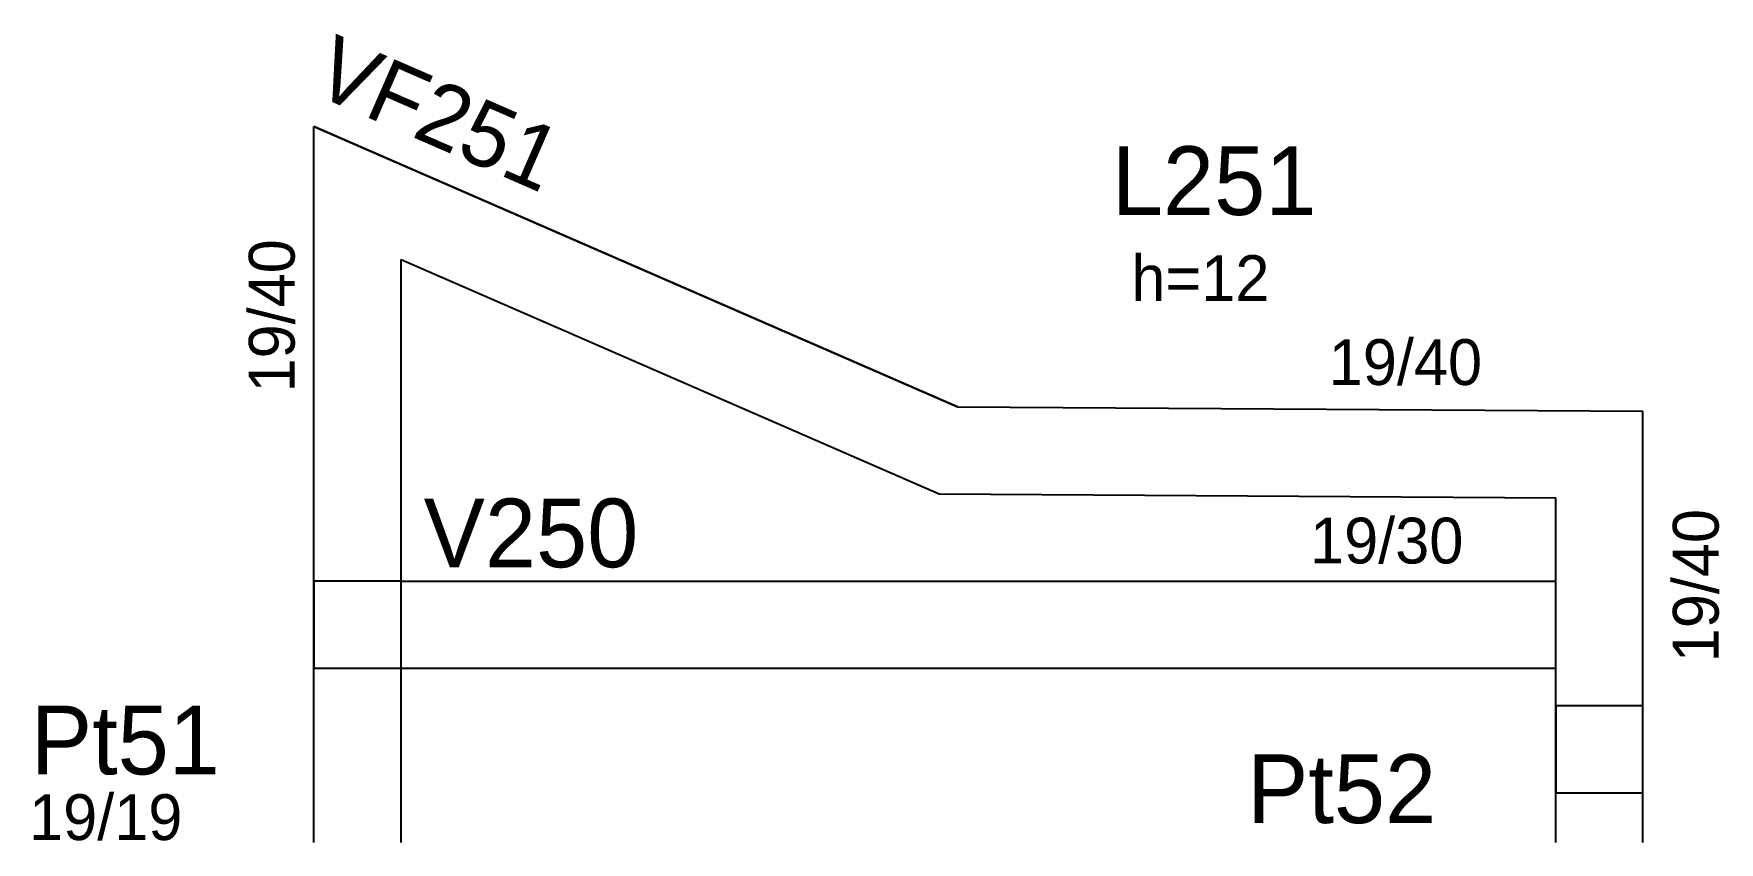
# Model space of a CAD drawing. Header units: metres. Extents: x 3108 to 3476, y 3119 to 3295.
import ezdxf

# ---------------------------------------------------------------- set-up
doc = ezdxf.new("R2010")
doc.units = ezdxf.units.M
for name, color, linetype in [('3', 7, 'Continuous'), ('4', 7, 'Continuous'), ('7', 7, 'Continuous')]:
    doc.layers.add(name, color=color, linetype=linetype)

msp = doc.modelspace()

# ---------------------------------------------------------------- linework, layer by layer
at = {"layer": '3', "color": 3, "lineweight": 25}
for p, q in [((3168.86, 3118.57), (3168.86, 3274.91)), ((3187.86, 3118.57), (3187.86, 3245.89)), ((3187.86, 3245.89), (3305.25, 3194.68)), ((3309.27, 3213.66), (3458.86, 3212.72)), ((3458.86, 3118.57), (3458.86, 3212.72)), ((3305.25, 3194.68), (3439.86, 3193.84)), ((3187.86, 3175.58), (3439.86, 3175.58)), ((3187.86, 3156.58), (3439.86, 3156.58))]:
    msp.add_line(p, q, dxfattribs=at)
for points in [[(3168.86, 3274.91), (3309.27, 3213.66)], [(3309.27, 3213.66), (3168.86, 3274.91)], [(3439.86, 3156.69), (3439.86, 3193.84)], [(3439.86, 3118.57), (3439.86, 3156.69)]]:
    msp.add_lwpolyline(points, dxfattribs=at)
at = {"layer": '7', "color": 7, "lineweight": 25}
for points in [[(3187.86, 3175.58), (3168.86, 3175.58)], [(3168.86, 3175.58), (3168.86, 3156.58)], [(3187.86, 3156.58), (3187.86, 3175.58)], [(3168.86, 3156.58), (3187.86, 3156.58)], [(3458.86, 3148.4), (3439.86, 3148.4)], [(3439.86, 3148.4), (3439.86, 3129.4)], [(3458.86, 3129.4), (3458.86, 3148.4)], [(3439.86, 3129.4), (3458.86, 3129.4)]]:
    msp.add_lwpolyline(points, dxfattribs=at)

# ---------------------------------------------------------------- texts
at = {"layer": '3', "color": 3, "lineweight": 25}
for p in [(3164.64, 3216.81), (3475.38, 3157.9)]:
    msp.add_text('19/40', height=10, rotation=90, dxfattribs=at).set_placement(p)
for s, p in [('h=12', (3347.23, 3236.79)), ('19/40', (3390.29, 3218.45)), ('19/30', (3386.21, 3179.47)), ('19/19', (3106.68, 3119.07))]:
    msp.add_text(s, height=10, dxfattribs=at).set_placement(p)
at = {"layer": '4', "color": 4, "lineweight": 25}
msp.add_text('VF251', height=14, rotation=336.431, dxfattribs=at).set_placement((3167.95, 3282.37))
for s, p in [('L251', (3342.97, 3255.58)), ('V250', (3192.79, 3178.64)), ('Pt51', (3107.07, 3133.41)), ('Pt52', (3372.47, 3122.77))]:
    msp.add_text(s, height=15, dxfattribs=at).set_placement(p)

doc.saveas('drawing.dxf')
